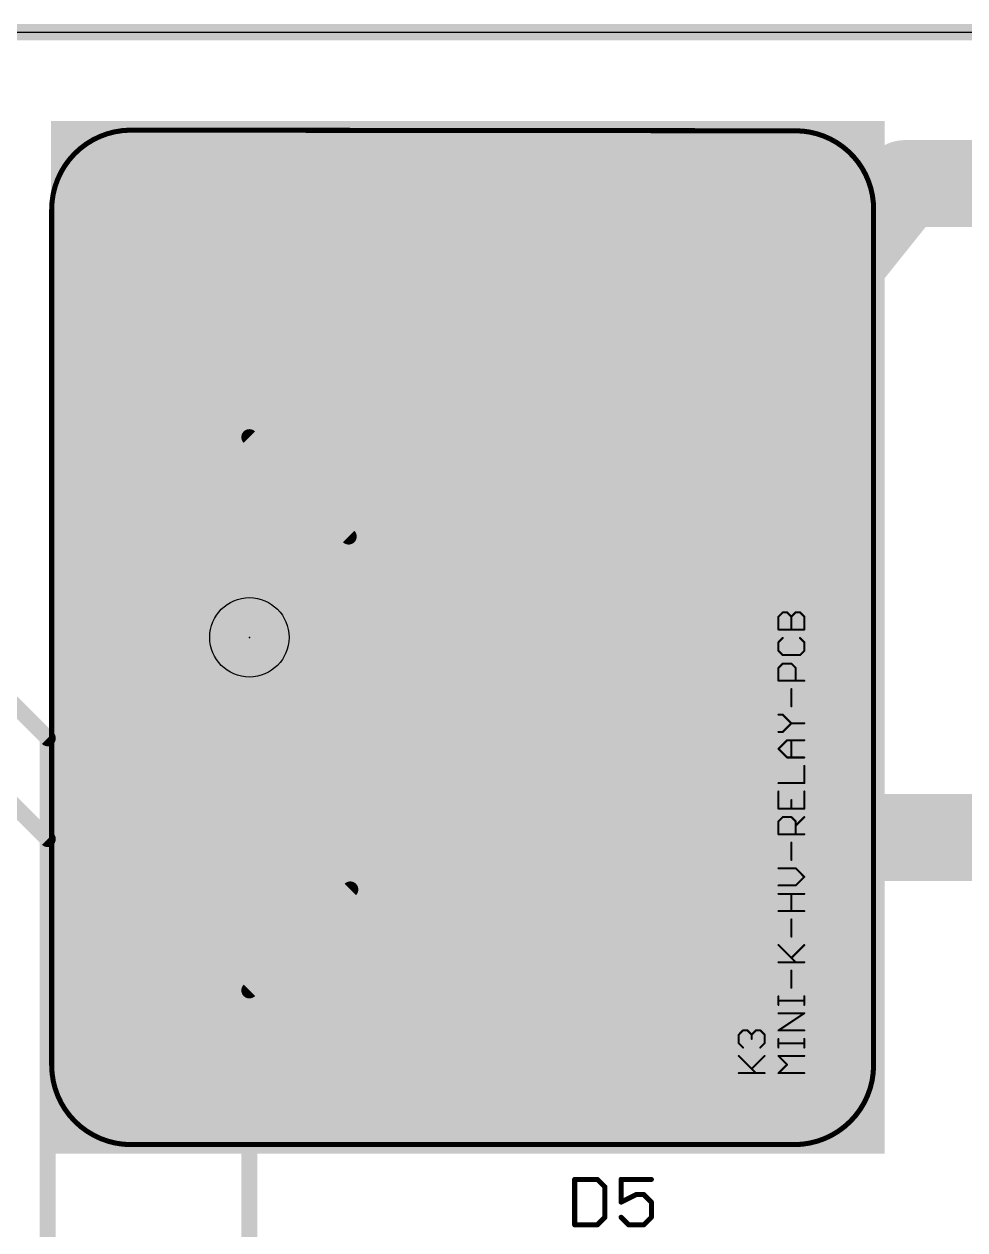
# Model space of a CAD drawing. Extents: x 8.2 to 88.1, y 6.1 to 80.7.
# Drawn here: x 46.4 to 70.09, y 49.85 to 80.21 of the extents above; entities that cross this region are included whole.
import ezdxf

# ---------------------------------------------------------------- set-up
doc = ezdxf.new("R2010")
doc.units = 0
for name, color, linetype in [('1', 22, 'CONTINUOUS'), ('16', 175, 'CONTINUOUS'), ('17', 82, 'CONTINUOUS'), ('20', 7, 'CONTINUOUS'), ('23', 7, 'CONTINUOUS'), ('25', 253, 'CONTINUOUS'), ('27', 253, 'CONTINUOUS'), ('39', 22, 'CONTINUOUS'), ('51', 253, 'CONTINUOUS')]:
    doc.layers.add(name, color=color, linetype=linetype)

# ---------------------------------------------------------------- blocks, each defined once
blk = doc.blocks.new('RECT')
blk.add_solid([(-0.5, -0.5), (0.5, -0.5), (-0.5, 0.5), (0.5, 0.5)])
blk = doc.blocks.new('ROUNDP')
at = {"const_width": 0.5}
blk.add_lwpolyline([(0, -0.25, 1), (0, 0.25, 1), (0, -0.25)], format="xyb", dxfattribs=at)

msp = doc.modelspace()

# ---------------------------------------------------------------- linework, layer by layer
at = {"layer": '1'}
for points, const_width in [([(63.5, 69.85), (68.58, 76.2)], 2.1844), ([(68.58, 76.2), (73.66, 76.2)], 2.1844), ([(60.97, 69.81), (63.5, 69.85)], 2.1844), ([(54.57, 67.31), (52.07, 69.81)], 0.4064), ([(54.61, 67.31), (54.57, 67.31)], 0.4064), ([(54.61, 58.42), (54.61, 67.31)], 0.4064), ([(46.99, 62.23), (43.18, 66.04)], 0.4064), ([(46.99, 59.69), (44.45, 62.23)], 0.4064), ([(46.99, 59.69), (46.99, 62.23)], 0.4064), ([(60.97, 59.73), (83.78, 59.73)], 2.1844), ([(46.99, 48.26), (46.99, 59.69)], 0.4064), ([(52.07, 55.88), (54.61, 58.42)], 0.4064), ([(52.07, 48.26), (52.07, 55.88)], 0.4064)]:
    msp.add_lwpolyline(points, dxfattribs=dict(at, const_width=const_width))
for points, const_width in [([(68.58, 76.7461, 1), (68.58, 75.6539)], 1.0922), ([(69.0064, 75.8589, 1), (68.1536, 76.5411)], 1.0922), ([(60.9614, 70.356, 1), (60.9786, 69.264)], 1.0922), ([(63.5086, 69.304, 1), (63.4914, 70.396)], 1.0922), ([(63.0736, 70.1911, 1), (63.9264, 69.5089)], 1.0922), ([(52.1418, 69.8818, 1), (51.9982, 69.7382)], 0.2032), ([(54.57, 67.4116, 1), (54.57, 67.2084)], 0.2032), ([(54.4982, 67.2382, 1), (54.6418, 67.3818)], 0.2032), ([(54.7116, 67.31, 1), (54.5084, 67.31)], 0.2032), ([(54.61, 67.2084, 1), (54.61, 67.4116)], 0.2032), ([(47.0916, 62.23, 1), (46.8884, 62.23)], 0.2032), ([(46.9182, 62.1582, 1), (47.0618, 62.3018)], 0.2032), ([(60.97, 60.2761, 1), (60.97, 59.1839)], 1.0922), ([(47.0916, 59.69, 1), (46.8884, 59.69)], 0.2032), ([(46.9182, 59.6182, 1), (47.0618, 59.7618)], 0.2032), ([(46.8884, 59.69, 1), (47.0916, 59.69)], 0.2032), ([(54.6818, 58.3482, 1), (54.5382, 58.4918)], 0.2032), ([(54.5084, 58.42, 1), (54.7116, 58.42)], 0.2032), ([(52.1716, 55.88, 1), (51.9684, 55.88)], 0.2032), ([(51.9982, 55.9518, 1), (52.1418, 55.8082)], 0.2032)]:
    msp.add_lwpolyline(points, format="xyb", dxfattribs=dict(at, const_width=const_width))
at = {"layer": '16', "const_width": 0.4064}
msp.add_lwpolyline([(26.67, 80.01), (87.63, 80.01)], dxfattribs=at)
at = {"layer": '20'}
msp.add_line((87.3, 80), (26.67, 80), dxfattribs=at)
msp.add_circle((52.07, 64.77), 1, dxfattribs=at)
at = {"layer": '23'}
msp.add_point((52.07, 64.77), dxfattribs=at)
at = {"layer": '25'}
for points, const_width in [([(64.3949, 54.7647), (64.5032, 54.873)], 0.0508), ([(64.3949, 54.5481), (64.3949, 54.7647)], 0.0508), ([(64.5032, 54.873), (64.6115, 54.873)], 0.0508), ([(64.6115, 54.873), (64.7198, 54.7647)], 0.0508), ([(64.7198, 54.7647), (64.8281, 54.873)], 0.0508), ([(64.7198, 54.7647), (64.7198, 54.6564)], 0.0508), ([(64.8281, 54.873), (64.9364, 54.873)], 0.0508), ([(64.9364, 54.873), (65.0446, 54.7647)], 0.0508), ([(65.0446, 54.7647), (65.0446, 54.5481)], 0.0508), ([(64.5032, 54.4399), (64.3949, 54.5481)], 0.0508), ([(65.0446, 54.5481), (64.9364, 54.4399)], 0.0508), ([(64.8281, 53.7954), (64.3949, 54.2285)], 0.0508), ([(64.7198, 53.9036), (65.0446, 54.2285)], 0.0508), ([(64.3949, 53.7954), (65.0446, 53.7954)], 0.0508), ([(60.2615, 51.1184), (60.2615, 49.9745)], 0.127), ([(60.8334, 51.1184), (60.2615, 51.1184)], 0.127), ([(61.0241, 50.9278), (60.8334, 51.1184)], 0.127), ([(62.1934, 51.1184), (61.4308, 51.1184)], 0.127), ([(61.4308, 51.1184), (61.4308, 50.5464)], 0.127), ([(61.0241, 50.1651), (61.0241, 50.9278)], 0.127), ([(61.4308, 50.5464), (61.8121, 50.7371)], 0.127), ([(61.8121, 50.7371), (62.0027, 50.7371)], 0.127), ([(62.0027, 50.7371), (62.1934, 50.5464)], 0.127), ([(62.1934, 50.5464), (62.1934, 50.1651)], 0.127), ([(60.8334, 49.9745), (61.0241, 50.1651)], 0.127), ([(61.6214, 49.9745), (61.4308, 50.1651)], 0.127), ([(62.1934, 50.1651), (62.0027, 49.9745)], 0.127), ([(60.2615, 49.9745), (60.8334, 49.9745)], 0.127), ([(62.0027, 49.9745), (61.6214, 49.9745)], 0.127)]:
    msp.add_lwpolyline(points, dxfattribs=dict(at, const_width=const_width))
for points, const_width in [([(64.4076, 54.7647, 1), (64.3822, 54.7647)], 0.0254), ([(64.3859, 54.7737, 1), (64.4039, 54.7557)], 0.0254), ([(64.5032, 54.8857, 1), (64.5032, 54.8603)], 0.0254), ([(64.5122, 54.864, 1), (64.4942, 54.882)], 0.0254), ([(64.6205, 54.882, 1), (64.6025, 54.864)], 0.0254), ([(64.6115, 54.8603, 1), (64.6115, 54.8857)], 0.0254), ([(64.7325, 54.7647, 1), (64.7071, 54.7647)], 0.0254), ([(64.7108, 54.7737, 1), (64.7288, 54.7557)], 0.0254), ([(64.7071, 54.6564, 1), (64.7325, 54.6564)], 0.0254), ([(64.7108, 54.7557, 1), (64.7288, 54.7737)], 0.0254), ([(64.8281, 54.8857, 1), (64.8281, 54.8603)], 0.0254), ([(64.8371, 54.864, 1), (64.8191, 54.882)], 0.0254), ([(64.9454, 54.882, 1), (64.9274, 54.864)], 0.0254), ([(64.9364, 54.8603, 1), (64.9364, 54.8857)], 0.0254), ([(65.0573, 54.7647, 1), (65.0319, 54.7647)], 0.0254), ([(65.0356, 54.7557, 1), (65.0536, 54.7737)], 0.0254), ([(64.4039, 54.5571, 1), (64.3859, 54.5391)], 0.0254), ([(64.3822, 54.5481, 1), (64.4076, 54.5481)], 0.0254), ([(64.4942, 54.4309, 1), (64.5122, 54.4489)], 0.0254), ([(64.9274, 54.4489, 1), (64.9454, 54.4309)], 0.0254), ([(65.0319, 54.5481, 1), (65.0573, 54.5481)], 0.0254), ([(65.0536, 54.5391, 1), (65.0356, 54.5571)], 0.0254), ([(64.4039, 54.2375, 1), (64.3859, 54.2195)], 0.0254), ([(65.0536, 54.2195, 1), (65.0356, 54.2375)], 0.0254), ([(64.3949, 53.8081, 1), (64.3949, 53.7827)], 0.0254), ([(64.7108, 53.9126, 1), (64.7288, 53.8946)], 0.0254), ([(64.8191, 53.7864, 1), (64.8371, 53.8044)], 0.0254), ([(65.0446, 53.7827, 1), (65.0446, 53.8081)], 0.0254), ([(60.2615, 51.1502, 1), (60.2615, 51.0866)], 0.0635), ([(60.2933, 51.1184, 1), (60.2298, 51.1184)], 0.0635), ([(60.8558, 51.1409, 1), (60.811, 51.0959)], 0.0635), ([(60.8334, 51.0866, 1), (60.8334, 51.1502)], 0.0635), ([(61.4308, 51.1502, 1), (61.4308, 51.0866)], 0.0635), ([(61.4626, 51.1184, 1), (61.3991, 51.1184)], 0.0635), ([(62.1934, 51.0866, 1), (62.1934, 51.1502)], 0.0635), ([(61.0559, 50.9278, 1), (60.9924, 50.9278)], 0.0635), ([(61.0017, 50.9053, 1), (61.0465, 50.9503)], 0.0635), ([(61.8121, 50.7689, 1), (61.8121, 50.7054)], 0.0635), ([(61.8263, 50.7087, 1), (61.7979, 50.7655)], 0.0635), ([(62.0252, 50.7596, 1), (61.9802, 50.7146)], 0.0635), ([(62.0027, 50.7054, 1), (62.0027, 50.7689)], 0.0635), ([(61.4166, 50.5748, 1), (61.445, 50.518)], 0.0635), ([(61.3991, 50.5464, 1), (61.4626, 50.5464)], 0.0635), ([(62.2252, 50.5464, 1), (62.1617, 50.5464)], 0.0635), ([(62.1709, 50.5239, 1), (62.2159, 50.5689)], 0.0635), ([(60.9924, 50.1651, 1), (61.0559, 50.1651)], 0.0635), ([(61.0465, 50.1426, 1), (61.0017, 50.1876)], 0.0635), ([(61.4533, 50.1876, 1), (61.4083, 50.1426)], 0.0635), ([(62.1617, 50.1651, 1), (62.2252, 50.1651)], 0.0635), ([(62.2158, 50.1426, 1), (62.171, 50.1876)], 0.0635), ([(60.2615, 50.0063, 1), (60.2615, 49.9427)], 0.0635), ([(60.2298, 49.9745, 1), (60.2933, 49.9745)], 0.0635), ([(60.811, 49.997, 1), (60.8558, 49.952)], 0.0635), ([(60.8334, 49.9427, 1), (60.8334, 50.0063)], 0.0635), ([(61.6214, 50.0063, 1), (61.6214, 49.9427)], 0.0635), ([(61.5989, 49.952, 1), (61.6439, 49.997)], 0.0635), ([(61.9803, 49.997, 1), (62.0251, 49.952)], 0.0635), ([(62.0027, 49.9427, 1), (62.0027, 50.0063)], 0.0635)]:
    msp.add_lwpolyline(points, format="xyb", dxfattribs=dict(at, const_width=const_width))
at = {"layer": '27', "const_width": 0.0508}
for points in [[(65.3949, 65.2916), (65.5032, 65.3999)], [(65.3949, 64.9668), (65.3949, 65.2916)], [(65.5032, 65.3999), (65.6115, 65.3999)], [(65.6115, 65.3999), (65.7198, 65.2916)], [(65.7198, 65.2916), (65.8281, 65.3999)], [(65.7198, 64.9668), (65.7198, 65.2916)], [(65.8281, 65.3999), (65.9364, 65.3999)], [(65.9364, 65.3999), (66.0446, 65.2916)], [(66.0446, 65.2916), (66.0446, 64.9668)], [(66.0446, 64.9668), (65.3949, 64.9668)], [(65.5032, 64.7554), (65.3949, 64.6471)], [(66.0446, 64.6471), (65.9364, 64.7554)], [(65.3949, 64.6471), (65.3949, 64.4305)], [(65.3949, 64.4305), (65.5032, 64.3223)], [(65.9364, 64.3223), (66.0446, 64.4305)], [(66.0446, 64.4305), (66.0446, 64.6471)], [(65.3949, 64.0026), (65.5032, 64.1109)], [(65.5032, 64.3223), (65.9364, 64.3223)], [(65.5032, 64.1109), (65.7198, 64.1109)], [(65.7198, 64.1109), (65.8281, 64.0026)], [(65.3949, 63.6778), (65.3949, 64.0026)], [(65.8281, 64.0026), (65.8281, 63.6778)], [(66.0446, 63.6778), (65.3949, 63.6778)], [(65.7198, 63.0333), (65.7198, 63.4664)], [(65.5032, 62.8219), (65.3949, 62.8219)], [(65.7198, 62.6053), (65.5032, 62.8219)], [(65.5032, 62.3888), (65.7198, 62.6053)], [(65.7198, 62.6053), (66.0446, 62.6053)], [(65.3949, 62.3888), (65.5032, 62.3888)], [(65.3949, 61.9608), (65.6115, 62.1774)], [(65.6115, 61.7443), (65.3949, 61.9608)], [(65.6115, 62.1774), (66.0446, 62.1774)], [(65.7198, 61.7443), (65.7198, 62.1774)], [(66.0446, 61.7443), (65.6115, 61.7443)], [(66.0446, 61.0998), (66.0446, 61.5329)], [(65.3949, 61.0998), (66.0446, 61.0998)], [(65.3949, 60.8884), (65.3949, 60.4553)], [(66.0446, 60.4553), (66.0446, 60.8884)], [(65.3949, 60.4553), (66.0446, 60.4553)], [(65.7198, 60.4553), (65.7198, 60.6718)], [(65.3949, 60.1356), (65.5032, 60.2439)], [(65.3949, 59.8108), (65.3949, 60.1356)], [(65.5032, 60.2439), (65.7198, 60.2439)], [(65.7198, 60.2439), (65.8281, 60.1356)], [(65.8281, 60.0273), (66.0446, 60.2439)], [(65.8281, 60.1356), (65.8281, 59.8108)], [(66.0446, 59.8108), (65.3949, 59.8108)], [(65.7198, 59.1663), (65.7198, 59.5994)], [(65.8281, 58.9549), (65.3949, 58.9549)], [(66.0446, 58.7383), (65.8281, 58.9549)], [(65.8281, 58.5218), (66.0446, 58.7383)], [(65.3949, 58.5218), (65.8281, 58.5218)], [(65.3949, 58.3104), (66.0446, 58.3104)], [(65.7198, 57.8773), (65.7198, 58.3104)], [(66.0446, 57.8773), (65.3949, 57.8773)], [(65.7198, 57.2328), (65.7198, 57.6659)], [(65.8281, 56.5883), (65.3949, 57.0214)], [(65.7198, 56.6965), (66.0446, 57.0214)], [(65.3949, 56.5883), (66.0446, 56.5883)], [(65.7198, 55.9438), (65.7198, 56.3769)], [(65.3949, 55.5141), (65.3949, 55.7306)], [(66.0446, 55.6223), (65.3949, 55.6223)], [(66.0446, 55.5141), (66.0446, 55.7306)], [(65.3949, 54.8696), (66.0446, 55.3027)], [(66.0446, 55.3027), (65.3949, 55.3027)], [(66.0446, 54.8696), (65.3949, 54.8696)], [(65.3949, 54.4399), (65.3949, 54.6564)], [(66.0446, 54.4399), (66.0446, 54.6564)], [(66.0446, 54.5481), (65.3949, 54.5481)], [(65.6115, 54.0119), (65.3949, 54.2285)], [(65.3949, 54.2285), (66.0446, 54.2285)], [(65.3949, 53.7954), (65.6115, 54.0119)], [(66.0446, 53.7954), (65.3949, 53.7954)]]:
    msp.add_lwpolyline(points, dxfattribs=at)
at = {"layer": '27', "const_width": 0.0254}
for points in [[(65.4076, 65.2916, 1), (65.3822, 65.2916)], [(65.3859, 65.3006, 1), (65.4039, 65.2826)], [(65.5032, 65.4126, 1), (65.5032, 65.3872)], [(65.5122, 65.3909, 1), (65.4942, 65.4089)], [(65.6205, 65.4089, 1), (65.6025, 65.3909)], [(65.6115, 65.3872, 1), (65.6115, 65.4126)], [(65.7325, 65.2916, 1), (65.7071, 65.2916)], [(65.7108, 65.3006, 1), (65.7288, 65.2826)], [(65.7108, 65.2826, 1), (65.7288, 65.3006)], [(65.8281, 65.4126, 1), (65.8281, 65.3872)], [(65.8371, 65.3909, 1), (65.8191, 65.4089)], [(65.9454, 65.4089, 1), (65.9274, 65.3909)], [(65.9364, 65.3872, 1), (65.9364, 65.4126)], [(66.0573, 65.2916, 1), (66.0319, 65.2916)], [(66.0356, 65.2826, 1), (66.0536, 65.3006)], [(65.3949, 64.9795, 1), (65.3949, 64.9541)], [(66.0446, 64.9541, 1), (66.0446, 64.9795)], [(65.3822, 64.9668, 1), (65.4076, 64.9668)], [(65.5122, 64.7464, 1), (65.4942, 64.7644)], [(65.7071, 64.9668, 1), (65.7325, 64.9668)], [(65.9454, 64.7644, 1), (65.9274, 64.7464)], [(66.0319, 64.9668, 1), (66.0573, 64.9668)], [(65.4076, 64.6471, 1), (65.3822, 64.6471)], [(65.3859, 64.6561, 1), (65.4039, 64.6381)], [(65.4039, 64.4395, 1), (65.3859, 64.4215)], [(65.3822, 64.4305, 1), (65.4076, 64.4305)], [(66.0573, 64.6471, 1), (66.0319, 64.6471)], [(66.0319, 64.4305, 1), (66.0573, 64.4305)], [(66.0356, 64.6381, 1), (66.0536, 64.6561)], [(66.0536, 64.4215, 1), (66.0356, 64.4395)], [(65.5032, 64.335, 1), (65.5032, 64.3096)], [(65.5032, 64.1236, 1), (65.5032, 64.0982)], [(65.4942, 64.3133, 1), (65.5122, 64.3313)], [(65.5122, 64.1019, 1), (65.4942, 64.1199)], [(65.7288, 64.1199, 1), (65.7108, 64.1019)], [(65.7198, 64.0982, 1), (65.7198, 64.1236)], [(65.9274, 64.3313, 1), (65.9454, 64.3133)], [(65.9364, 64.3096, 1), (65.9364, 64.335)], [(65.4076, 64.0026, 1), (65.3822, 64.0026)], [(65.3859, 64.0116, 1), (65.4039, 63.9936)], [(65.8408, 64.0026, 1), (65.8154, 64.0026)], [(65.8191, 63.9936, 1), (65.8371, 64.0116)], [(65.3949, 63.6905, 1), (65.3949, 63.6651)], [(65.3822, 63.6778, 1), (65.4076, 63.6778)], [(65.7325, 63.4664, 1), (65.7071, 63.4664)], [(65.8154, 63.6778, 1), (65.8408, 63.6778)], [(66.0446, 63.6651, 1), (66.0446, 63.6905)], [(65.7071, 63.0333, 1), (65.7325, 63.0333)], [(65.3949, 62.8346, 1), (65.3949, 62.8092)], [(65.5122, 62.8309, 1), (65.4942, 62.8129)], [(65.5032, 62.8092, 1), (65.5032, 62.8346)], [(65.7198, 62.618, 1), (65.7198, 62.5926)], [(65.7288, 62.5963, 1), (65.7108, 62.6143)], [(65.7108, 62.5963, 1), (65.7288, 62.6143)], [(66.0446, 62.5926, 1), (66.0446, 62.618)], [(65.3949, 62.4015, 1), (65.3949, 62.3761)], [(65.4942, 62.3978, 1), (65.5122, 62.3798)], [(65.5032, 62.3761, 1), (65.5032, 62.4015)], [(65.4039, 61.9698, 1), (65.3859, 61.9518)], [(65.3859, 61.9698, 1), (65.4039, 61.9518)], [(65.6115, 62.1901, 1), (65.6115, 62.1647)], [(65.6205, 62.1684, 1), (65.6025, 62.1864)], [(65.7325, 62.1774, 1), (65.7071, 62.1774)], [(66.0446, 62.1647, 1), (66.0446, 62.1901)], [(65.6115, 61.757, 1), (65.6115, 61.7316)], [(65.6025, 61.7353, 1), (65.6205, 61.7533)], [(65.7071, 61.7443, 1), (65.7325, 61.7443)], [(66.0446, 61.7316, 1), (66.0446, 61.757)], [(66.0573, 61.5329, 1), (66.0319, 61.5329)], [(65.3949, 61.1125, 1), (65.3949, 61.0871)], [(66.0319, 61.0998, 1), (66.0573, 61.0998)], [(66.0446, 61.0871, 1), (66.0446, 61.1125)], [(65.4076, 60.8884, 1), (65.3822, 60.8884)], [(66.0573, 60.8884, 1), (66.0319, 60.8884)], [(65.3949, 60.468, 1), (65.3949, 60.4426)], [(65.3822, 60.4553, 1), (65.4076, 60.4553)], [(65.7325, 60.6718, 1), (65.7071, 60.6718)], [(65.7071, 60.4553, 1), (65.7325, 60.4553)], [(66.0319, 60.4553, 1), (66.0573, 60.4553)], [(66.0446, 60.4426, 1), (66.0446, 60.468)], [(65.4076, 60.1356, 1), (65.3822, 60.1356)], [(65.3859, 60.1446, 1), (65.4039, 60.1266)], [(65.5032, 60.2566, 1), (65.5032, 60.2312)], [(65.5122, 60.2349, 1), (65.4942, 60.2529)], [(65.7288, 60.2529, 1), (65.7108, 60.2349)], [(65.7198, 60.2312, 1), (65.7198, 60.2566)], [(65.8408, 60.1356, 1), (65.8154, 60.1356)], [(65.8191, 60.1266, 1), (65.8371, 60.1446)], [(66.0536, 60.2349, 1), (66.0356, 60.2529)], [(65.3949, 59.8235, 1), (65.3949, 59.7981)], [(65.3822, 59.8108, 1), (65.4076, 59.8108)], [(65.8191, 60.0363, 1), (65.8371, 60.0183)], [(65.8154, 59.8108, 1), (65.8408, 59.8108)], [(66.0446, 59.7981, 1), (66.0446, 59.8235)], [(65.7325, 59.5994, 1), (65.7071, 59.5994)], [(65.3949, 58.9676, 1), (65.3949, 58.9422)], [(65.7071, 59.1663, 1), (65.7325, 59.1663)], [(65.8371, 58.9639, 1), (65.8191, 58.9459)], [(65.8281, 58.9422, 1), (65.8281, 58.9676)], [(66.0536, 58.7293, 1), (66.0356, 58.7473)], [(66.0356, 58.7293, 1), (66.0536, 58.7473)], [(65.3949, 58.5345, 1), (65.3949, 58.5091)], [(65.3949, 58.3231, 1), (65.3949, 58.2977)], [(65.7325, 58.3104, 1), (65.7071, 58.3104)], [(65.8191, 58.5308, 1), (65.8371, 58.5128)], [(65.8281, 58.5091, 1), (65.8281, 58.5345)], [(66.0446, 58.2977, 1), (66.0446, 58.3231)], [(65.3949, 57.89, 1), (65.3949, 57.8646)], [(65.7071, 57.8773, 1), (65.7325, 57.8773)], [(66.0446, 57.8646, 1), (66.0446, 57.89)], [(65.7325, 57.6659, 1), (65.7071, 57.6659)], [(65.7071, 57.2328, 1), (65.7325, 57.2328)], [(65.4039, 57.0304, 1), (65.3859, 57.0124)], [(66.0536, 57.0124, 1), (66.0356, 57.0304)], [(65.3949, 56.601, 1), (65.3949, 56.5756)], [(65.7108, 56.7055, 1), (65.7288, 56.6875)], [(65.8191, 56.5793, 1), (65.8371, 56.5973)], [(66.0446, 56.5756, 1), (66.0446, 56.601)], [(65.7325, 56.3769, 1), (65.7071, 56.3769)], [(65.7071, 55.9438, 1), (65.7325, 55.9438)], [(65.4076, 55.7306, 1), (65.3822, 55.7306)], [(65.3949, 55.635, 1), (65.3949, 55.6096)], [(66.0573, 55.7306, 1), (66.0319, 55.7306)], [(66.0446, 55.6096, 1), (66.0446, 55.635)], [(65.3822, 55.5141, 1), (65.4076, 55.5141)], [(65.3949, 55.3154, 1), (65.3949, 55.29)], [(66.0319, 55.5141, 1), (66.0573, 55.5141)], [(66.0516, 55.2921, 1), (66.0376, 55.3133)], [(66.0446, 55.29, 1), (66.0446, 55.3154)], [(65.3949, 54.8823, 1), (65.3949, 54.8569)], [(65.3879, 54.8802, 1), (65.4019, 54.859)], [(65.4076, 54.6564, 1), (65.3822, 54.6564)], [(66.0573, 54.6564, 1), (66.0319, 54.6564)], [(66.0446, 54.8569, 1), (66.0446, 54.8823)], [(65.3949, 54.5608, 1), (65.3949, 54.5354)], [(65.3822, 54.4399, 1), (65.4076, 54.4399)], [(66.0319, 54.4399, 1), (66.0573, 54.4399)], [(66.0446, 54.5354, 1), (66.0446, 54.5608)], [(65.4039, 54.2375, 1), (65.3859, 54.2195)], [(65.3949, 54.2412, 1), (65.3949, 54.2158)], [(66.0446, 54.2158, 1), (66.0446, 54.2412)], [(65.3949, 53.8081, 1), (65.3949, 53.7827)], [(65.3859, 53.8044, 1), (65.4039, 53.7864)], [(65.6205, 54.0029, 1), (65.6025, 54.0209)], [(65.6025, 54.0029, 1), (65.6205, 54.0209)], [(66.0446, 53.7827, 1), (66.0446, 53.8081)]]:
    msp.add_lwpolyline(points, format="xyb", dxfattribs=at)
at = {"layer": '51'}
for points, const_width in [([(49.0565, 77.5431, 0.4094), (47.09, 75.5431)], 0.127), ([(49.0565, 77.5748, 1), (49.0565, 77.5114)], 0.0635), ([(49.057, 77.5114, 1), (49.056, 77.5748)], 0.0635), ([(67.79, 75.5269, 0.4186), (65.8235, 77.5269)], 0.127), ([(65.8235, 77.5586, 1), (65.8235, 77.4952)], 0.0635), ([(65.8235, 77.4952, 1), (65.8235, 77.5586)], 0.0635), ([(47.1218, 75.5431, 1), (47.0583, 75.5431)], 0.0635), ([(47.0583, 75.5431, 1), (47.1217, 75.5431)], 0.0635), ([(67.7583, 75.5274, 1), (67.8217, 75.5264)], 0.0635), ([(67.8218, 75.5269, 1), (67.7583, 75.5269)], 0.0635), ([(47.09, 53.995, 0.4142), (49.09, 51.995)], 0.127), ([(47.1218, 53.995, 1), (47.0583, 53.995)], 0.0635), ([(65.79, 51.995, 0.4142), (67.79, 53.995)], 0.127), ([(67.8218, 53.995, 1), (67.7583, 53.995)], 0.0635), ([(47.0583, 53.995, 1), (47.1218, 53.995)], 0.0635), ([(67.7583, 53.995, 1), (67.8218, 53.995)], 0.0635), ([(49.09, 52.0268, 1), (49.09, 51.9633)], 0.0635), ([(49.09, 51.9633, 1), (49.09, 52.0268)], 0.0635), ([(65.79, 52.0268, 1), (65.79, 51.9633)], 0.0635), ([(65.79, 51.9633, 1), (65.79, 52.0268)], 0.0635)]:
    msp.add_lwpolyline(points, format="xyb", dxfattribs=dict(at, const_width=const_width))
at = {"layer": '51', "const_width": 0.127}
for points in [[(49.0565, 77.5431), (65.8235, 77.5269)], [(47.09, 53.995), (47.09, 75.5431)], [(67.79, 75.5269), (67.79, 53.995)], [(65.79, 51.995), (49.09, 51.995)]]:
    msp.add_lwpolyline(points, dxfattribs=at)

# ---------------------------------------------------------------- block references
at = {"layer": '17', "rotation": 90}
for p, xscale, yscale in [((55.29, 75.745), 3.266, 3.266), ((55.29, 75.745), 3.266, 3.266), ((60.97, 69.81), 3, 3), ((60.97, 69.81), 3, 3), ((52.07, 69.81), 2.25, 2.25), ((52.07, 69.81), 2.25, 2.25), ((60.97, 59.73), 3, 3), ((60.97, 59.73), 3, 3), ((52.07, 59.73), 2.25, 2.25), ((52.07, 59.73), 2.25, 2.25), ((55.29, 53.795), 3.266, 3.266), ((55.29, 53.795), 3.266, 3.266)]:
    msp.add_blockref('ROUNDP', p, dxfattribs=dict(at, xscale=xscale, yscale=yscale))
at = {"layer": '39', "xscale": 26, "yscale": 21, "rotation": 90}
msp.add_blockref('RECT', (57.57, 64.77), dxfattribs=at)

doc.saveas('drawing.dxf')
